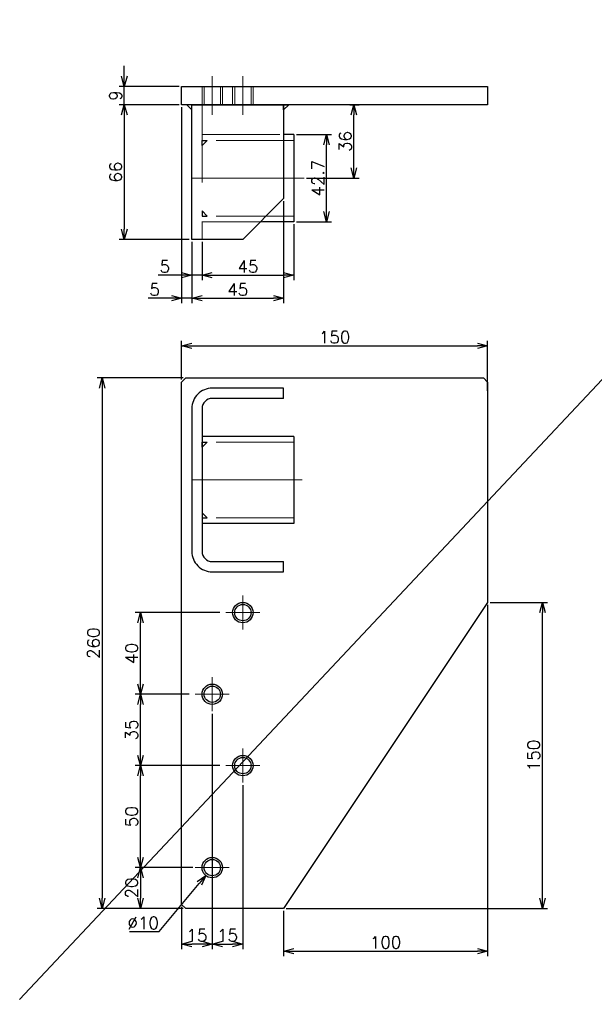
# Model space of a CAD drawing. Header units: millimetres. Extents: x -16130 to 36813, y -8099 to 27484.
# Drawn here: x 8381.4 to 8663.8, y 21658.5 to 22138.7 of the extents above; entities that cross this region are included whole.
import ezdxf

# ---------------------------------------------------------------- set-up
doc = ezdxf.new("R2010")
doc.units = ezdxf.units.MM
doc.header["$LTSCALE"] = 6
doc.header["$PDMODE"] = 99
doc.header["$PDSIZE"] = 1
doc.linetypes.add('CENTER2', pattern=[28.575, 19.05, -3.175, 3.175, -3.175])
doc.linetypes.add('HIDDEN', pattern=[9.525, 6.35, -3.175])
for name, color, linetype, lineweight in [('04_HIDDEN', 2, 'HIDDEN', 13), ('05_CENTER', 4, 'CENTER2', 13), ('08_DIM', 3, 'Continuous', 13)]:
    doc.layers.add(name, color=color, linetype=linetype, lineweight=lineweight)
doc.styles.add('KSS_TXT', font='txt.shx', dxfattribs={"bigfont": 'extfont2.shx'})
doc.dimstyles.new('KSS_DIM', dxfattribs={"dimtxt": 3, "dimasz": 2.5, "dimexe": 1.25, "dimexo": 0.625, "dimtad": 1, "dimdsep": 46, "dimtxsty": 'KSS_TXT', "dimblk": 'OPEN30', "dimcen": 0, "dimazin": 2, "dimtfac": 0.75, "dimtmove": 0, "dimatfit": 3, "dimldrblk": 'OPEN30', "dimfxl": 1, "dimtolj": 1, "dimarcsym": 0})
doc.dimstyles.new('KSS_DIM$3', dxfattribs={"dimtxt": 3, "dimasz": 2.5, "dimexe": 1.25, "dimexo": 0.625, "dimtad": 1, "dimtih": 1, "dimtoh": 1, "dimdsep": 46, "dimtxsty": 'KSS_TXT', "dimblk": 'OPEN30', "dimcen": 0, "dimazin": 2, "dimtfac": 0.75, "dimtofl": 0, "dimtmove": 0, "dimatfit": 3, "dimldrblk": 'OPEN30', "dimfxl": 1, "dimtolj": 1, "dimarcsym": 0})

# ---------------------------------------------------------------- blocks, each defined once
blk = doc.blocks.new('M10Tz_1_1_1')
at = {"color": 0}
for radius in [5, 4]:
    blk.add_circle((0, 0), radius, dxfattribs=at)
at = {"layer": '05_CENTER'}
for p, q in [((0, -8.34), (0, 8.34)), ((8.34, 0), (-8.34, 0))]:
    blk.add_line(p, q, dxfattribs=at)
blk = doc.blocks.new('A$C52E31F9B_1_1')
at = {"color": 0}
for p, q in [((35, 245.5), (0, 245.5)), ((-5, 240.5), (-5, 170.5)), ((40, 226.85), (-5, 226.85)), ((40, 226.85), (40, 184.15)), ((40, 184.15), (-5, 184.15)), ((0, 165.5), (35, 165.5))]:
    blk.add_line(p, q, dxfattribs=at)
blk.add_lwpolyline([(-13, 255.5), (133, 255.5), (135, 253.5), (135, 145.5), (35, -4.5), (-13, -4.5), (-15, -2.5), (-15, 253.5)], close=True, dxfattribs=at)
blk.add_lwpolyline([(35, 245.5), (35, 250.5), (0, 250.5, 0.414214), (-10, 240.5), (-10, 170.5, 0.414214), (0, 160.5), (35, 160.5), (35, 165.5)], format="xyb", dxfattribs=at)
at = {"color": 3}
for points in [[(-5, 224.05), (-2.5, 224.05), (-2.5, 224.05), (-5, 221.55)], [(-5, 186.95), (-2.5, 186.95), (-2.5, 186.95), (-5, 189.45)]]:
    blk.add_lwpolyline(points, close=True, dxfattribs=at)
at = {"color": 0}
for centre, start, end in [((0, 240.5), 90, 180), ((0, 170.5), 180, 270)]:
    blk.add_arc(centre, 5, start, end, dxfattribs=at)
at = {"layer": '04_HIDDEN'}
for p, q in [((40, 224.05), (-5, 224.05)), ((40, 186.95), (-5, 186.95))]:
    blk.add_line(p, q, dxfattribs=at)
at = {"layer": '05_CENTER'}
blk.add_line((44.02, 205.5), (-10, 205.5), dxfattribs=at)
for p in [(15, 140.5), (0, 100.5), (15, 65.5), (0, 15.5)]:
    blk.add_blockref('M10Tz_1_1_1', p)
blk = doc.blocks.new('_Open30')
at = {"color": 0, "linetype": 'ByBlock', "lineweight": -2}
for p, q in [((-1, 0.268), (0, 0)), ((0, 0), (-1, -0.268)), ((0, 0), (-1, 0))]:
    blk.add_line(p, q, dxfattribs=at)
blk = doc.blocks.new('*D1313')
at = {"layer": '08_DIM', "color": 0, "lineweight": -2, "transparency": 16777216}
for p, q in [((8460.88, 21962.31), (8460.88, 21981.31)), ((8610.88, 21956.81), (8610.88, 21981.31)), ((8465.88, 21978.81), (8605.88, 21978.81))]:
    blk.add_line(p, q, dxfattribs=at)
at = {"layer": 'Defpoints', "color": 0, "transparency": 16777216}
for p in [(8610.88, 21978.81), (8460.88, 21961.06), (8610.88, 21955.56)]:
    blk.add_point(p, dxfattribs=at)
at = {"layer": '08_DIM', "color": 0, "lineweight": -2, "transparency": 16777216, "xscale": 5, "yscale": 5, "zscale": 5, "rotation": 180}
blk.add_blockref('_Open30', (8460.88, 21978.81), dxfattribs=at)
at = {"layer": '08_DIM', "color": 0, "lineweight": -2, "transparency": 16777216, "xscale": 5, "yscale": 5, "zscale": 5}
blk.add_blockref('_Open30', (8610.88, 21978.81), dxfattribs=at)
at = {"layer": '08_DIM', "color": 0, "transparency": 16777216, "insert": (8535.88, 21983.06), "char_height": 6, "attachment_point": 5, "style": 'KSS_TXT'}
blk.add_mtext('\\A1;150', dxfattribs=at)
blk = doc.blocks.new('*D1314')
at = {"layer": '08_DIM', "color": 0, "lineweight": -2, "transparency": 16777216}
for p, q in [((8461.63, 21963.06), (8419.39, 21963.06)), ((8421.89, 21958.06), (8421.89, 21708.06)), ((8461.63, 21703.06), (8419.39, 21703.06))]:
    blk.add_line(p, q, dxfattribs=at)
at = {"layer": 'Defpoints', "color": 0, "transparency": 16777216}
for p in [(8462.88, 21963.06), (8421.89, 21703.06), (8462.88, 21703.06)]:
    blk.add_point(p, dxfattribs=at)
at = {"layer": '08_DIM', "color": 0, "lineweight": -2, "transparency": 16777216, "xscale": 5, "yscale": 5, "zscale": 5}
for p, rotation in [((8421.89, 21963.06), 90), ((8421.89, 21703.06), 270)]:
    blk.add_blockref('_Open30', p, dxfattribs=dict(at, rotation=rotation))
at = {"layer": '08_DIM', "color": 0, "transparency": 16777216, "insert": (8417.64, 21833.06), "char_height": 6, "attachment_point": 5, "rotation": 90, "style": 'KSS_TXT'}
blk.add_mtext('\\A1;260', dxfattribs=at)
blk = doc.blocks.new('*D1315')
at = {"layer": '08_DIM', "color": 0, "lineweight": -2, "transparency": 16777216}
for p, q in [((8466.29, 21723.06), (8438.16, 21723.06)), ((8440.66, 21718.06), (8440.66, 21708.06)), ((8461.63, 21703.06), (8438.16, 21703.06))]:
    blk.add_line(p, q, dxfattribs=at)
at = {"layer": 'Defpoints', "color": 0, "transparency": 16777216}
for p in [(8467.54, 21723.06), (8440.66, 21703.06), (8462.88, 21703.06)]:
    blk.add_point(p, dxfattribs=at)
at = {"layer": '08_DIM', "color": 0, "lineweight": -2, "transparency": 16777216, "xscale": 5, "yscale": 5, "zscale": 5}
for p, rotation in [((8440.66, 21723.06), 90), ((8440.66, 21703.06), 270)]:
    blk.add_blockref('_Open30', p, dxfattribs=dict(at, rotation=rotation))
at = {"layer": '08_DIM', "color": 0, "transparency": 16777216, "insert": (8436.41, 21713.06), "char_height": 6, "attachment_point": 5, "rotation": 90, "style": 'KSS_TXT'}
blk.add_mtext('\\A1;20', dxfattribs=at)
blk = doc.blocks.new('*D1316')
at = {"layer": '08_DIM', "color": 0, "lineweight": -2, "transparency": 16777216}
for p, q in [((8479.57, 21773.06), (8438.16, 21773.06)), ((8440.66, 21728.06), (8440.66, 21768.06)), ((8466.29, 21723.06), (8438.16, 21723.06))]:
    blk.add_line(p, q, dxfattribs=at)
at = {"layer": 'Defpoints', "color": 0, "transparency": 16777216}
for p in [(8440.66, 21773.06), (8480.82, 21773.06), (8467.54, 21723.06)]:
    blk.add_point(p, dxfattribs=at)
at = {"layer": '08_DIM', "color": 0, "lineweight": -2, "transparency": 16777216, "xscale": 5, "yscale": 5, "zscale": 5}
for p, rotation in [((8440.66, 21773.06), 90), ((8440.66, 21723.06), 270)]:
    blk.add_blockref('_Open30', p, dxfattribs=dict(at, rotation=rotation))
at = {"layer": '08_DIM', "color": 0, "transparency": 16777216, "insert": (8436.4, 21748.06), "char_height": 6, "attachment_point": 5, "rotation": 90, "style": 'KSS_TXT'}
blk.add_mtext('\\A1;50', dxfattribs=at)
blk = doc.blocks.new('*D1317')
at = {"layer": '08_DIM', "color": 0, "lineweight": -2, "transparency": 16777216}
for p, q in [((8464.57, 21808.06), (8438.16, 21808.06)), ((8440.66, 21778.06), (8440.66, 21803.06)), ((8479.57, 21773.06), (8438.16, 21773.06))]:
    blk.add_line(p, q, dxfattribs=at)
at = {"layer": 'Defpoints', "color": 0, "transparency": 16777216}
for p in [(8440.66, 21808.06), (8465.82, 21808.06), (8480.82, 21773.06)]:
    blk.add_point(p, dxfattribs=at)
at = {"layer": '08_DIM', "color": 0, "lineweight": -2, "transparency": 16777216, "xscale": 5, "yscale": 5, "zscale": 5}
for p, rotation in [((8440.66, 21808.06), 90), ((8440.66, 21773.06), 270)]:
    blk.add_blockref('_Open30', p, dxfattribs=dict(at, rotation=rotation))
at = {"layer": '08_DIM', "color": 0, "transparency": 16777216, "insert": (8436.4, 21790.56), "char_height": 6, "attachment_point": 5, "rotation": 90, "style": 'KSS_TXT'}
blk.add_mtext('\\A1;35', dxfattribs=at)
blk = doc.blocks.new('*D1318')
at = {"layer": '08_DIM', "color": 0, "lineweight": -2, "transparency": 16777216}
for p, q in [((8479.57, 21848.06), (8438.16, 21848.06)), ((8440.66, 21813.06), (8440.66, 21843.06)), ((8464.57, 21808.06), (8438.16, 21808.06))]:
    blk.add_line(p, q, dxfattribs=at)
at = {"layer": 'Defpoints', "color": 0, "transparency": 16777216}
for p in [(8440.66, 21848.06), (8480.82, 21848.06), (8465.82, 21808.06)]:
    blk.add_point(p, dxfattribs=at)
at = {"layer": '08_DIM', "color": 0, "lineweight": -2, "transparency": 16777216, "xscale": 5, "yscale": 5, "zscale": 5}
for p, rotation in [((8440.66, 21848.06), 90), ((8440.66, 21808.06), 270)]:
    blk.add_blockref('_Open30', p, dxfattribs=dict(at, rotation=rotation))
at = {"layer": '08_DIM', "color": 0, "transparency": 16777216, "insert": (8436.41, 21828.06), "char_height": 6, "attachment_point": 5, "rotation": 90, "style": 'KSS_TXT'}
blk.add_mtext('\\A1;40', dxfattribs=at)
blk = doc.blocks.new('*D1319')
at = {"layer": '08_DIM', "color": 0, "lineweight": -2, "transparency": 16777216}
for p, q in [((8475.88, 21798.47), (8475.88, 21683.13)), ((8460.88, 21703.81), (8460.88, 21683.13)), ((8470.88, 21685.63), (8465.88, 21685.63))]:
    blk.add_line(p, q, dxfattribs=at)
at = {"layer": 'Defpoints', "color": 0, "transparency": 16777216}
for p in [(8475.88, 21799.72), (8460.88, 21705.06), (8460.88, 21685.63)]:
    blk.add_point(p, dxfattribs=at)
at = {"layer": '08_DIM', "color": 0, "lineweight": -2, "transparency": 16777216, "xscale": 5, "yscale": 5, "zscale": 5, "rotation": 180}
blk.add_blockref('_Open30', (8460.88, 21685.63), dxfattribs=at)
at = {"layer": '08_DIM', "color": 0, "lineweight": -2, "transparency": 16777216, "xscale": 5, "yscale": 5, "zscale": 5}
blk.add_blockref('_Open30', (8475.88, 21685.63), dxfattribs=at)
at = {"layer": '08_DIM', "color": 0, "transparency": 16777216, "insert": (8468.38, 21689.89), "char_height": 6, "attachment_point": 5, "style": 'KSS_TXT'}
blk.add_mtext('\\A1;15', dxfattribs=at)
blk = doc.blocks.new('*D1320')
at = {"layer": '08_DIM', "color": 0, "lineweight": -2, "transparency": 16777216}
for p, q in [((8475.88, 21798.47), (8475.88, 21683.13)), ((8490.88, 21763.47), (8490.88, 21683.13)), ((8480.88, 21685.63), (8485.88, 21685.63))]:
    blk.add_line(p, q, dxfattribs=at)
at = {"layer": 'Defpoints', "color": 0, "transparency": 16777216}
for p in [(8475.88, 21799.72), (8490.88, 21764.72), (8490.88, 21685.63)]:
    blk.add_point(p, dxfattribs=at)
at = {"layer": '08_DIM', "color": 0, "lineweight": -2, "transparency": 16777216, "xscale": 5, "yscale": 5, "zscale": 5, "rotation": 180}
blk.add_blockref('_Open30', (8475.88, 21685.63), dxfattribs=at)
at = {"layer": '08_DIM', "color": 0, "lineweight": -2, "transparency": 16777216, "xscale": 5, "yscale": 5, "zscale": 5}
blk.add_blockref('_Open30', (8490.88, 21685.63), dxfattribs=at)
at = {"layer": '08_DIM', "color": 0, "transparency": 16777216, "insert": (8483.38, 21689.89), "char_height": 6, "attachment_point": 5, "style": 'KSS_TXT'}
blk.add_mtext('\\A1;15', dxfattribs=at)
blk = doc.blocks.new('*D1321')
at = {"layer": '08_DIM', "color": 0, "lineweight": -2, "transparency": 16777216}
for p, q in [((8449.88, 21691.68), (8469.5, 21715.36)), ((8435.38, 21691.68), (8449.88, 21691.68))]:
    blk.add_line(p, q, dxfattribs=at)
at = {"layer": 'Defpoints', "color": 0, "transparency": 16777216}
for p in [(8479.07, 21726.92), (8472.69, 21719.21)]:
    blk.add_point(p, dxfattribs=at)
at = {"layer": '08_DIM', "color": 0, "lineweight": -2, "transparency": 16777216, "xscale": 5, "yscale": 5, "zscale": 5, "rotation": 50.35985437543481}
blk.add_blockref('_Open30', (8472.69, 21719.21), dxfattribs=at)
at = {"layer": '08_DIM', "color": 0, "transparency": 16777216, "insert": (8442.01, 21695.93), "char_height": 6, "attachment_point": 5, "style": 'KSS_TXT'}
blk.add_mtext('\\A1;%%C10', dxfattribs=at)
blk = doc.blocks.new('*D1327')
at = {"layer": '08_DIM', "color": 0, "lineweight": -2, "transparency": 16777216}
for p, q in [((8432.74, 22110.99), (8432.74, 22115.99)), ((8459.63, 22105.99), (8430.24, 22105.99)), ((8432.74, 22096.99), (8432.74, 22105.99)), ((8459.63, 22096.99), (8430.24, 22096.99)), ((8432.74, 22091.99), (8432.74, 22086.99))]:
    blk.add_line(p, q, dxfattribs=at)
at = {"layer": 'Defpoints', "color": 0, "transparency": 16777216}
for p in [(8432.74, 22105.99), (8460.88, 22105.99), (8460.88, 22096.99)]:
    blk.add_point(p, dxfattribs=at)
at = {"layer": '08_DIM', "color": 0, "lineweight": -2, "transparency": 16777216, "xscale": 5, "yscale": 5, "zscale": 5}
for p, rotation in [((8432.74, 22105.99), 270), ((8432.74, 22096.99), 90)]:
    blk.add_blockref('_Open30', p, dxfattribs=dict(at, rotation=rotation))
at = {"layer": '08_DIM', "color": 0, "transparency": 16777216, "insert": (8428.49, 22101.49), "char_height": 6, "attachment_point": 5, "rotation": 90, "style": 'KSS_TXT'}
blk.add_mtext('\\A1;9', dxfattribs=at)
blk = doc.blocks.new('*D1328')
at = {"layer": '08_DIM', "color": 0, "lineweight": -2, "transparency": 16777216}
for p, q in [((8459.63, 22096.99), (8430.24, 22096.99)), ((8432.74, 22091.99), (8432.74, 22035.99)), ((8464.63, 22030.99), (8430.24, 22030.99))]:
    blk.add_line(p, q, dxfattribs=at)
at = {"layer": 'Defpoints', "color": 0, "transparency": 16777216}
for p in [(8460.88, 22096.99), (8432.74, 22030.99), (8465.88, 22030.99)]:
    blk.add_point(p, dxfattribs=at)
at = {"layer": '08_DIM', "color": 0, "lineweight": -2, "transparency": 16777216, "xscale": 5, "yscale": 5, "zscale": 5}
for p, rotation in [((8432.74, 22096.99), 90), ((8432.74, 22030.99), 270)]:
    blk.add_blockref('_Open30', p, dxfattribs=dict(at, rotation=rotation))
at = {"layer": '08_DIM', "color": 0, "transparency": 16777216, "insert": (8428.49, 22063.99), "char_height": 6, "attachment_point": 5, "rotation": 90, "style": 'KSS_TXT'}
blk.add_mtext('\\A1;66', dxfattribs=at)
blk = doc.blocks.new('*D1329')
at = {"layer": '08_DIM', "color": 0, "lineweight": -2, "transparency": 16777216}
for p, q in [((8543.35, 22096.99), (8547.84, 22096.99)), ((8545.34, 22065.99), (8545.34, 22091.99)), ((8522.13, 22060.99), (8547.84, 22060.99))]:
    blk.add_line(p, q, dxfattribs=at)
at = {"layer": 'Defpoints', "color": 0, "transparency": 16777216}
for p in [(8542.1, 22096.99), (8545.34, 22096.99), (8520.88, 22060.99)]:
    blk.add_point(p, dxfattribs=at)
at = {"layer": '08_DIM', "color": 0, "lineweight": -2, "transparency": 16777216, "xscale": 5, "yscale": 5, "zscale": 5}
for p, rotation in [((8545.34, 22096.99), 90), ((8545.34, 22060.99), 270)]:
    blk.add_blockref('_Open30', p, dxfattribs=dict(at, rotation=rotation))
at = {"layer": '08_DIM', "color": 0, "transparency": 16777216, "insert": (8541.09, 22078.99), "char_height": 6, "attachment_point": 5, "rotation": 90, "style": 'KSS_TXT'}
blk.add_mtext('\\A1;36', dxfattribs=at)
blk = doc.blocks.new('*D1330')
at = {"layer": '08_DIM', "color": 0, "lineweight": -2, "transparency": 16777216}
for p, q in [((8515.88, 22038.39), (8515.88, 22010.97)), ((8470.88, 22029.74), (8470.88, 22010.97)), ((8475.88, 22013.47), (8510.88, 22013.47))]:
    blk.add_line(p, q, dxfattribs=at)
at = {"layer": 'Defpoints', "color": 0, "transparency": 16777216}
for p in [(8515.88, 22039.64), (8470.88, 22030.99), (8515.88, 22013.47)]:
    blk.add_point(p, dxfattribs=at)
at = {"layer": '08_DIM', "color": 0, "lineweight": -2, "transparency": 16777216, "xscale": 5, "yscale": 5, "zscale": 5, "rotation": 180}
blk.add_blockref('_Open30', (8470.88, 22013.47), dxfattribs=at)
at = {"layer": '08_DIM', "color": 0, "lineweight": -2, "transparency": 16777216, "xscale": 5, "yscale": 5, "zscale": 5}
blk.add_blockref('_Open30', (8515.88, 22013.47), dxfattribs=at)
at = {"layer": '08_DIM', "color": 0, "transparency": 16777216, "insert": (8493.38, 22017.72), "char_height": 6, "attachment_point": 5, "style": 'KSS_TXT'}
blk.add_mtext('\\A1;45', dxfattribs=at)
blk = doc.blocks.new('*D1331')
at = {"layer": '08_DIM', "color": 0, "lineweight": -2, "transparency": 16777216}
for p, q in [((8465.88, 22029.74), (8465.88, 22010.97)), ((8470.88, 22029.74), (8470.88, 22010.97)), ((8460.88, 22013.47), (8449.38, 22013.47)), ((8470.88, 22013.47), (8465.88, 22013.47)), ((8475.88, 22013.47), (8480.88, 22013.47))]:
    blk.add_line(p, q, dxfattribs=at)
at = {"layer": 'Defpoints', "color": 0, "transparency": 16777216}
for p in [(8465.88, 22030.99), (8470.88, 22030.99), (8465.88, 22013.47)]:
    blk.add_point(p, dxfattribs=at)
at = {"layer": '08_DIM', "color": 0, "lineweight": -2, "transparency": 16777216, "xscale": 5, "yscale": 5, "zscale": 5}
blk.add_blockref('_Open30', (8465.88, 22013.47), dxfattribs=at)
at = {"layer": '08_DIM', "color": 0, "lineweight": -2, "transparency": 16777216, "xscale": 5, "yscale": 5, "zscale": 5, "rotation": 180}
blk.add_blockref('_Open30', (8470.88, 22013.47), dxfattribs=at)
at = {"layer": '08_DIM', "color": 0, "transparency": 16777216, "insert": (8452.63, 22017.72), "char_height": 6, "attachment_point": 5, "style": 'KSS_TXT'}
blk.add_mtext('\\A1;5', dxfattribs=at)
blk = doc.blocks.new('*D1332')
at = {"layer": '08_DIM', "color": 0, "lineweight": -2, "transparency": 16777216}
for p, q in [((8517.13, 22082.34), (8534.43, 22082.34)), ((8531.93, 22044.64), (8531.93, 22077.34)), ((8517.13, 22039.64), (8534.43, 22039.64))]:
    blk.add_line(p, q, dxfattribs=at)
at = {"layer": 'Defpoints', "color": 0, "transparency": 16777216}
for p in [(8515.88, 22082.34), (8531.93, 22082.34), (8515.88, 22039.64)]:
    blk.add_point(p, dxfattribs=at)
at = {"layer": '08_DIM', "color": 0, "lineweight": -2, "transparency": 16777216, "xscale": 5, "yscale": 5, "zscale": 5}
for p, rotation in [((8531.93, 22082.34), 90), ((8531.93, 22039.64), 270)]:
    blk.add_blockref('_Open30', p, dxfattribs=dict(at, rotation=rotation))
at = {"layer": '08_DIM', "color": 0, "transparency": 16777216, "insert": (8527.68, 22060.99), "char_height": 6, "attachment_point": 5, "rotation": 90, "style": 'KSS_TXT'}
blk.add_mtext('\\A1;42.7', dxfattribs=at)
blk = doc.blocks.new('A$C13F82D47_1_1')
at = {"color": 0}
for p, q in [((40, -23.65), (35, -23.65)), ((40, -23.65), (40, -66.35)), ((40, -66.35), (24.65, -66.35))]:
    blk.add_line(p, q, dxfattribs=at)
for points in [[(135, -9), (-15, -9), (-15, 0), (135, 0)], [(135, 0), (135, 0), (135, -9), (135, -9)]]:
    blk.add_lwpolyline(points, dxfattribs=at)
at = {"color": 3}
for points in [[(-10, -9), (-12.5, -9), (-12.5, -9), (-10, -11.5)], [(35, -9), (37.5, -9), (37.5, -9), (35, -11.5)], [(-5, -26.45), (-2.5, -26.45), (-2.5, -26.45), (-5, -28.95)], [(-5, -63.55), (-2.5, -63.55), (-2.5, -63.55), (-5, -61.05)]]:
    blk.add_lwpolyline(points, close=True, dxfattribs=at)
at = {"color": 0}
blk.add_lwpolyline([(-10, -9), (35, -9), (35, -55), (15, -75), (-10, -75)], close=True, dxfattribs=at)
at = {"layer": '04_HIDDEN'}
for p, q in [((-5, -9), (-5, 0)), ((-4, -9), (-4, 0)), ((4, -9), (4, 0)), ((5, -9), (5, 0)), ((10, -9), (10, 0)), ((11, -9), (11, 0)), ((19, -9), (19, 0)), ((20, -9), (20, 0)), ((-5, -9), (-5, -75)), ((-5, -23.65), (35, -23.65)), ((40, -26.45), (-5, -26.45)), ((40, -63.55), (-5, -63.55)), ((24.65, -66.35), (-5, -66.35))]:
    blk.add_line(p, q, dxfattribs=at)
at = {"layer": '05_CENTER'}
for p, q in [((0, 5), (0, -14)), ((15, 5), (15, -14)), ((45, -45), (-10, -45))]:
    blk.add_line(p, q, dxfattribs=at)
blk = doc.blocks.new('*D1493')
at = {"layer": '08_DIM', "color": 0, "lineweight": -2, "transparency": 16777216}
for p, q in [((8610.88, 21851.81), (8610.88, 21679.64)), ((8510.88, 21701.81), (8510.88, 21679.64)), ((8515.88, 21682.14), (8605.88, 21682.14))]:
    blk.add_line(p, q, dxfattribs=at)
at = {"layer": 'Defpoints', "color": 0, "transparency": 16777216}
for p in [(8610.88, 21853.06), (8510.88, 21703.06), (8610.88, 21682.14)]:
    blk.add_point(p, dxfattribs=at)
at = {"layer": '08_DIM', "color": 0, "lineweight": -2, "transparency": 16777216, "xscale": 5, "yscale": 5, "zscale": 5, "rotation": 180}
blk.add_blockref('_Open30', (8510.88, 21682.14), dxfattribs=at)
at = {"layer": '08_DIM', "color": 0, "lineweight": -2, "transparency": 16777216, "xscale": 5, "yscale": 5, "zscale": 5}
blk.add_blockref('_Open30', (8610.88, 21682.14), dxfattribs=at)
at = {"layer": '08_DIM', "color": 0, "transparency": 16777216, "insert": (8560.88, 21686.39), "char_height": 6, "attachment_point": 5, "style": 'KSS_TXT'}
blk.add_mtext('\\A1;100', dxfattribs=at)
blk = doc.blocks.new('*D1494')
at = {"layer": '08_DIM', "color": 0, "lineweight": -2, "transparency": 16777216}
for p, q in [((8612.13, 21853.06), (8640.27, 21853.06)), ((8637.77, 21708.06), (8637.77, 21848.06)), ((8512.13, 21703.06), (8640.27, 21703.06))]:
    blk.add_line(p, q, dxfattribs=at)
at = {"layer": 'Defpoints', "color": 0, "transparency": 16777216}
for p in [(8610.88, 21853.06), (8637.77, 21853.06), (8510.88, 21703.06)]:
    blk.add_point(p, dxfattribs=at)
at = {"layer": '08_DIM', "color": 0, "lineweight": -2, "transparency": 16777216, "xscale": 5, "yscale": 5, "zscale": 5}
for p, rotation in [((8637.77, 21853.06), 90), ((8637.77, 21703.06), 270)]:
    blk.add_blockref('_Open30', p, dxfattribs=dict(at, rotation=rotation))
at = {"layer": '08_DIM', "color": 0, "transparency": 16777216, "insert": (8633.52, 21778.06), "char_height": 6, "attachment_point": 5, "rotation": 90, "style": 'KSS_TXT'}
blk.add_mtext('\\A1;150', dxfattribs=at)
blk = doc.blocks.new('*D1497')
at = {"layer": '08_DIM', "color": 0, "lineweight": -2, "transparency": 16777216}
for p, q in [((8510.88, 22049.74), (8510.88, 21999.68)), ((8465.88, 22029.74), (8465.88, 21999.68)), ((8470.88, 22002.18), (8505.88, 22002.18))]:
    blk.add_line(p, q, dxfattribs=at)
at = {"layer": 'Defpoints', "color": 0, "transparency": 16777216}
for p in [(8510.88, 22050.99), (8465.88, 22030.99), (8510.88, 22002.18)]:
    blk.add_point(p, dxfattribs=at)
at = {"layer": '08_DIM', "color": 0, "lineweight": -2, "transparency": 16777216, "xscale": 5, "yscale": 5, "zscale": 5, "rotation": 180}
blk.add_blockref('_Open30', (8465.88, 22002.18), dxfattribs=at)
at = {"layer": '08_DIM', "color": 0, "lineweight": -2, "transparency": 16777216, "xscale": 5, "yscale": 5, "zscale": 5}
blk.add_blockref('_Open30', (8510.88, 22002.18), dxfattribs=at)
at = {"layer": '08_DIM', "color": 0, "transparency": 16777216, "insert": (8488.38, 22006.44), "char_height": 6, "attachment_point": 5, "style": 'KSS_TXT'}
blk.add_mtext('\\A1;45', dxfattribs=at)
blk = doc.blocks.new('*D1498')
at = {"layer": '08_DIM', "color": 0, "lineweight": -2, "transparency": 16777216}
for p, q in [((8460.88, 22095.74), (8460.88, 21999.68)), ((8465.88, 22029.74), (8465.88, 21999.68)), ((8455.88, 22002.18), (8444.38, 22002.18)), ((8465.88, 22002.18), (8460.88, 22002.18)), ((8470.88, 22002.18), (8475.88, 22002.18))]:
    blk.add_line(p, q, dxfattribs=at)
at = {"layer": 'Defpoints', "color": 0, "transparency": 16777216}
for p in [(8460.88, 22096.99), (8465.88, 22030.99), (8460.88, 22002.18)]:
    blk.add_point(p, dxfattribs=at)
at = {"layer": '08_DIM', "color": 0, "lineweight": -2, "transparency": 16777216, "xscale": 5, "yscale": 5, "zscale": 5}
blk.add_blockref('_Open30', (8460.88, 22002.18), dxfattribs=at)
at = {"layer": '08_DIM', "color": 0, "lineweight": -2, "transparency": 16777216, "xscale": 5, "yscale": 5, "zscale": 5, "rotation": 180}
blk.add_blockref('_Open30', (8465.88, 22002.18), dxfattribs=at)
at = {"layer": '08_DIM', "color": 0, "transparency": 16777216, "insert": (8447.63, 22006.44), "char_height": 6, "attachment_point": 5, "style": 'KSS_TXT'}
blk.add_mtext('\\A1;5', dxfattribs=at)

msp = doc.modelspace()

# ---------------------------------------------------------------- linework, layer by layer
at = {"color": 2}
msp.add_line((8832.73557, 22138.72841), (8381.40981, 21658.47606), dxfattribs=at)

# ---------------------------------------------------------------- block references
for name, p in [('A$C13F82D47_1_1', (8475.88252, 22105.99093)), ('A$C52E31F9B_1_1', (8475.88252, 21707.56477))]:
    msp.add_blockref(name, p)

# ---------------------------------------------------------------- dimensions: what is measured, and where the dimension line sits
at = {"layer": '08_DIM'}
for base, p1, p2, picture, middle in [((8432.73668, 22105.99093), (8460.88252, 22096.99093), (8460.88252, 22105.99093), '*D1327', (8428.48668, 22101.49093)), ((8432.73668, 22030.99093), (8460.88252, 22096.99093), (8465.88253, 22030.99093), '*D1328', (8428.48668, 22063.99093)), ((8545.33826, 22096.99093), (8520.88253, 22060.99093), (8542.09706, 22096.99093), '*D1329', (8541.08826, 22078.99093)), ((8531.9315, 22082.34093), (8515.88253, 22039.64093), (8515.88253, 22082.34093), '*D1332', (8527.6815, 22060.99093)), ((8637.77444, 21853.06477), (8510.88252, 21703.06477), (8610.88252, 21853.06477), '*D1494', (8633.52027, 21778.06477)), ((8440.65696, 21848.06477), (8465.82428, 21808.06477), (8480.82428, 21848.06477), '*D1318', (8436.40696, 21828.06477))]:
    dim = msp.add_linear_dim(base=base, p1=p1, p2=p2, angle=90, dimstyle='KSS_DIM', override={"dimscale": 2}, dxfattribs=at)
    dim.commit()
    dim.dimension.update_dxf_attribs({"geometry": picture, "text_midpoint": middle})
for base, p1, p2, picture, middle in [((8460.88252, 22002.18353), (8465.88253, 22030.99093), (8460.88252, 22096.99093), '*D1498', (8447.63252, 22006.4377)), ((8510.88253, 22002.18353), (8465.88253, 22030.99093), (8510.88253, 22050.99093), '*D1497', (8488.38253, 22006.4377)), ((8515.88253, 22013.46643), (8470.88253, 22030.99093), (8515.88253, 22039.64093), '*D1330', (8493.38253, 22017.7206)), ((8465.88253, 22013.46643), (8470.88253, 22030.99093), (8465.88253, 22030.99093), '*D1331', (8452.63253, 22017.7206)), ((8610.88252, 21978.8104), (8460.88252, 21961.06477), (8610.88252, 21955.56477), '*D1313', (8535.88252, 21983.06457)), ((8610.88252, 21682.13861), (8510.88252, 21703.06477), (8610.88252, 21853.06477), '*D1493', (8560.88252, 21686.38861)), ((8460.88252, 21685.63099), (8475.88127, 21799.72372), (8460.88252, 21705.06477), '*D1319', (8468.38189, 21689.88516)), ((8490.88127, 21685.63099), (8475.88127, 21799.72372), (8490.88127, 21764.72372), '*D1320', (8483.38127, 21689.88516))]:
    dim = msp.add_linear_dim(base=base, p1=p1, p2=p2, dimstyle='KSS_DIM', override={"dimscale": 2}, dxfattribs=at)
    dim.commit()
    dim.dimension.update_dxf_attribs({"geometry": picture, "text_midpoint": middle})
at = {"layer": '08_DIM', "color": 1}
for base, p1, p2, picture, middle in [((8421.89237, 21703.06477), (8462.88252, 21963.06477), (8462.88252, 21703.06477), '*D1314', (8417.64237, 21833.06477)), ((8440.65696, 21808.06477), (8480.82428, 21773.06477), (8465.82428, 21808.06477), '*D1317', (8436.40279, 21790.56477)), ((8440.65696, 21773.06477), (8467.54022, 21723.06477), (8480.82428, 21773.06477), '*D1316', (8436.40279, 21748.06477)), ((8440.65696, 21703.06477), (8467.54022, 21723.06477), (8462.88252, 21703.06477), '*D1315', (8436.40696, 21713.06477))]:
    dim = msp.add_linear_dim(base=base, p1=p1, p2=p2, angle=90, dimstyle='KSS_DIM', override={"dimscale": 2}, dxfattribs=at)
    dim.commit()
    dim.dimension.update_dxf_attribs({"geometry": picture, "text_midpoint": middle})
at = {"layer": '08_DIM'}
dim = msp.add_diameter_dim_2p(p1=(8479.07233, 21726.9151), p2=(8472.6927, 21719.21444), dimstyle='KSS_DIM$3', override={"dimscale": 2, "dimpost": '%%C<>'}, dxfattribs=at)
dim.commit()
dim.dimension.update_dxf_attribs({"geometry": '*D1321', "text_midpoint": (8442.00964, 21691.68353), "dimtype": 163})

doc.saveas('drawing.dxf')
